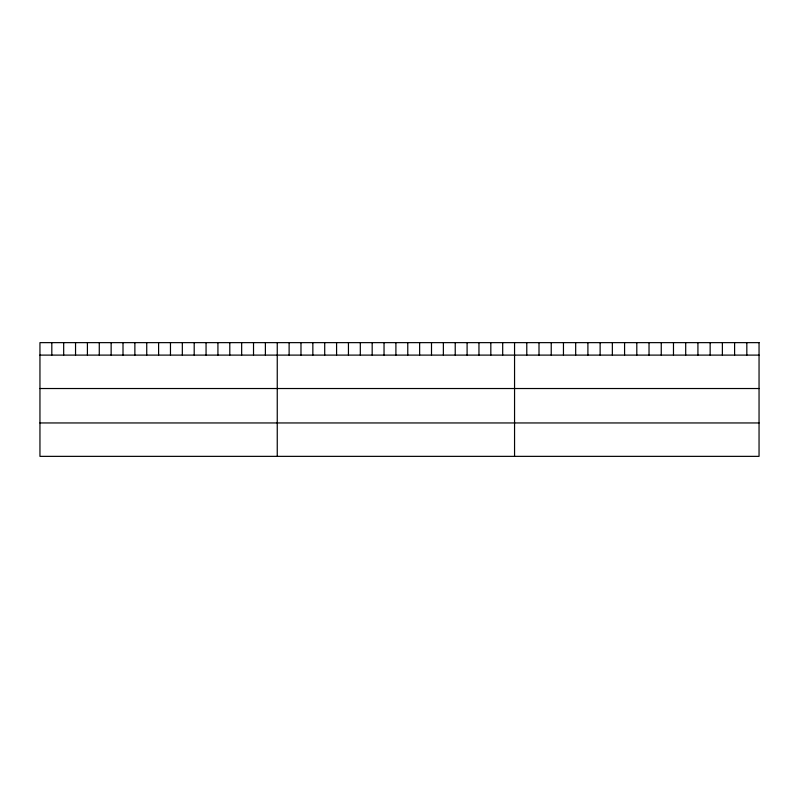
<?xml version="1.0" encoding="UTF-8"?>
<svg xmlns="http://www.w3.org/2000/svg" width="799" height="799" viewBox="0 0 799 799"><rect width="100%" height="100%" fill="white"/><g stroke="black" fill="none" stroke-linecap="round" stroke-linejoin="round"><path stroke-width="1.2" d="M39.95 355.106L759.05 355.106M39.95 388.524L759.05 388.524M39.95 422.951L759.05 422.951M746.825 342.641L746.825 355.106M734.601 342.641L734.601 355.106M722.376 342.641L722.376 355.106M710.151 342.641L710.151 355.106M697.926 342.641L697.926 355.106M685.702 342.641L685.702 355.106M673.477 342.641L673.477 355.106M661.252 342.641L661.252 355.106M649.028 342.641L649.028 355.106M636.803 342.641L636.803 355.106M624.578 342.641L624.578 355.106M612.354 342.641L612.354 355.106M600.129 342.641L600.129 355.106M587.904 342.641L587.904 355.106M575.679 342.641L575.679 355.106M563.455 342.641L563.455 355.106M551.23 342.641L551.23 355.106M539.005 342.641L539.005 355.106M526.781 342.641L526.781 355.106M514.556 342.641L514.556 456.359M502.691 342.641L502.691 355.106M490.826 342.641L490.826 355.106M478.961 342.641L478.961 355.106M467.095 342.641L467.095 355.106M455.23 342.641L455.23 355.106M443.365 342.641L443.365 355.106M431.5 342.641L431.5 355.106M419.635 342.641L419.635 355.106M407.77 342.641L407.77 355.106M395.904 342.641L395.904 355.106M384.039 342.641L384.039 355.106M372.174 342.641L372.174 355.106M360.309 342.641L360.309 355.106M348.444 342.641L348.444 355.106M336.579 342.641L336.579 355.106M324.714 342.641L324.714 355.106M312.848 342.641L312.848 355.106M300.983 342.641L300.983 355.106M289.118 342.641L289.118 355.106M277.253 342.641L277.253 456.359M265.388 342.641L265.388 355.106M253.523 342.641L253.523 355.106M241.658 342.641L241.658 355.106M229.792 342.641L229.792 355.106M217.927 342.641L217.927 355.106M206.062 342.641L206.062 355.106M194.197 342.641L194.197 355.106M182.332 342.641L182.332 355.106M170.467 342.641L170.467 355.106M158.602 342.641L158.602 355.106M146.736 342.641L146.736 355.106M134.871 342.641L134.871 355.106M123.006 342.641L123.006 355.106M111.141 342.641L111.141 355.106M99.276 342.641L99.276 355.106M87.411 342.641L87.411 355.106M75.545 342.641L75.545 355.106M63.68 342.641L63.68 355.106M51.815 342.641L51.815 355.106M759.05 342.641L39.95 342.641L39.95 456.359L759.05 456.359L759.05 342.641"/></g></svg>
